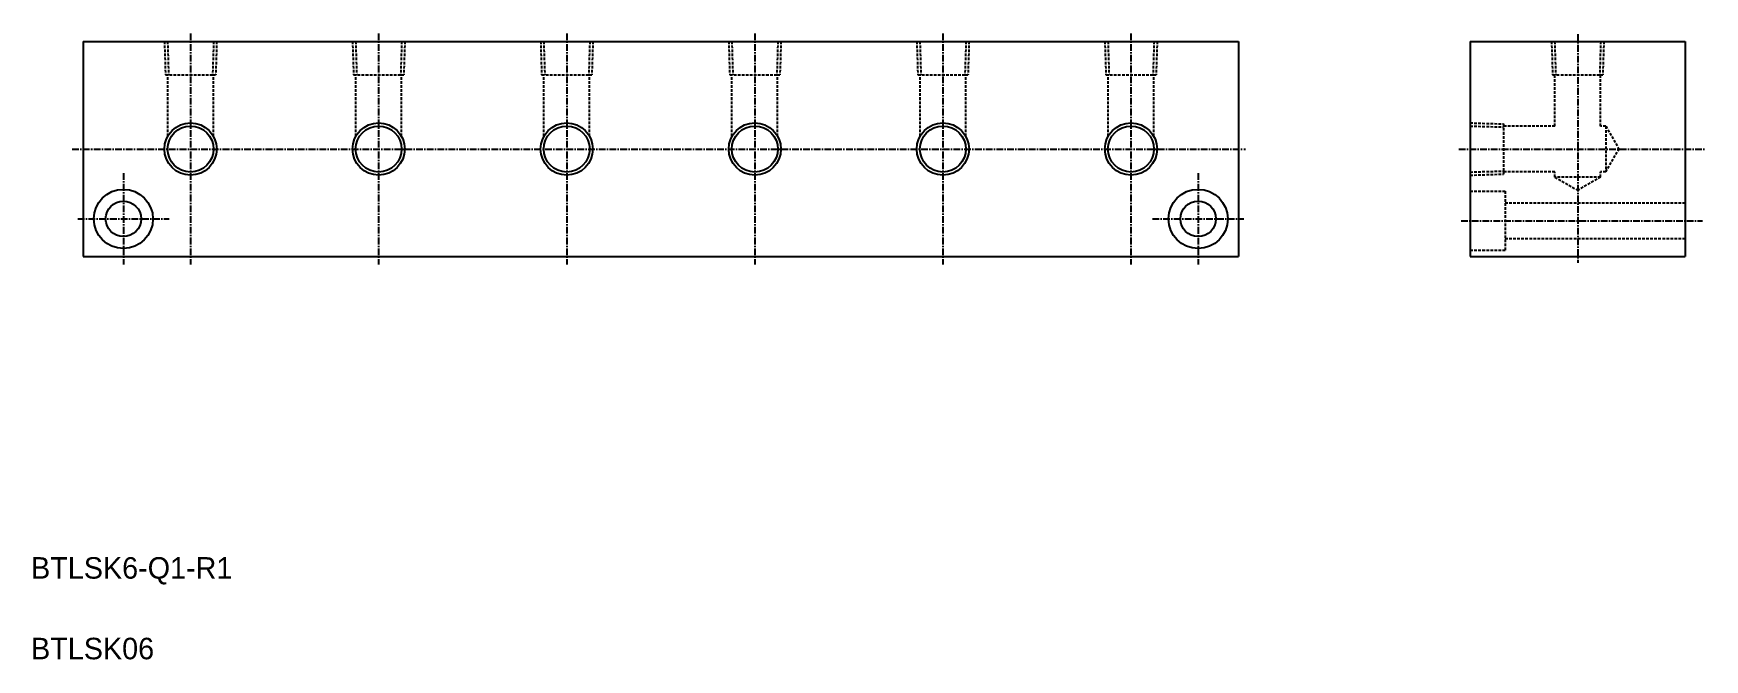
# Model space of a CAD drawing. Extents: x 131 to 442, y 95 to 212.
import ezdxf

# ---------------------------------------------------------------- set-up
doc = ezdxf.new("R2010")
doc.units = 0
doc.linetypes.add('CENTER', pattern=[2, 1.25, -0.25, 0.25, -0.25])
doc.linetypes.add('DASHED', pattern=[0.75, 0.5, -0.25])
doc.layers.get('0').update_dxf_attribs({"linetype": 'CONTINUOUS'})
doc.layers.add('CENTER', color=1, linetype='CENTER')

msp = doc.modelspace()

# ---------------------------------------------------------------- linework, layer by layer
at = {"color": 7, "linetype": 'CONTINUOUS'}
for p, q in [((139.95, 210.13), (354.95, 210.13)), ((139.95, 210.13), (139.95, 170.13)), ((354.95, 210.13), (354.95, 170.13)), ((398.08, 210.13), (438.08, 210.13)), ((398.08, 210.13), (398.08, 170.13)), ((438.08, 210.13), (438.08, 170.13)), ((139.95, 170.13), (354.95, 170.13)), ((398.08, 170.13), (438.08, 170.13))]:
    msp.add_line(p, q, dxfattribs=at)
at = {"color": 3, "linetype": 'DASHED'}
for p, q in [((155.09, 210.13), (155.28, 203.93)), ((155.67, 210.13), (155.86, 203.93)), ((164.24, 210.13), (164.04, 203.93)), ((164.82, 210.13), (164.62, 203.93)), ((190.09, 210.13), (190.28, 203.93)), ((190.67, 210.13), (190.86, 203.93)), ((199.24, 210.13), (199.04, 203.93)), ((199.82, 210.13), (199.62, 203.93)), ((225.09, 210.13), (225.28, 203.93)), ((225.67, 210.13), (225.86, 203.93)), ((234.24, 210.13), (234.04, 203.93)), ((234.82, 210.13), (234.62, 203.93)), ((260.09, 210.13), (260.28, 203.93)), ((260.67, 210.13), (260.86, 203.93)), ((269.24, 210.13), (269.04, 203.93)), ((269.82, 210.13), (269.62, 203.93)), ((295.09, 210.13), (295.28, 203.93)), ((295.67, 210.13), (295.86, 203.93)), ((304.24, 210.13), (304.04, 203.93)), ((304.82, 210.13), (304.62, 203.93)), ((330.09, 210.13), (330.28, 203.93)), ((330.67, 210.13), (330.86, 203.93)), ((339.24, 210.13), (339.04, 203.93)), ((339.82, 210.13), (339.62, 203.93)), ((413.21, 210.13), (413.41, 203.93)), ((413.79, 210.13), (413.99, 203.93)), ((422.36, 210.13), (422.17, 203.93)), ((422.94, 210.13), (422.75, 203.93)), ((155.28, 203.93), (164.62, 203.93)), ((155.7, 192.5), (155.7, 203.93)), ((164.2, 192.5), (164.2, 203.93)), ((190.28, 203.93), (199.62, 203.93)), ((190.7, 192.5), (190.7, 203.93)), ((199.2, 192.5), (199.2, 203.93)), ((225.28, 203.93), (234.62, 203.93)), ((225.7, 192.5), (225.7, 203.93)), ((234.2, 192.5), (234.2, 203.93)), ((260.28, 203.93), (269.62, 203.93)), ((260.7, 192.5), (260.7, 203.93)), ((269.2, 192.5), (269.2, 203.93)), ((295.28, 203.93), (304.62, 203.93)), ((295.7, 192.5), (295.7, 203.93)), ((304.2, 192.5), (304.2, 203.93)), ((330.28, 203.93), (339.62, 203.93)), ((330.7, 192.5), (330.7, 203.93)), ((339.2, 192.5), (339.2, 203.93)), ((413.41, 203.93), (422.75, 203.93)), ((413.83, 194.38), (413.83, 203.93)), ((422.33, 194.38), (422.33, 203.93)), ((398.08, 194.99), (404.28, 194.8)), ((398.08, 194.41), (404.28, 194.22)), ((404.28, 194.8), (404.28, 185.46)), ((413.83, 194.38), (404.28, 194.38)), ((423.33, 194.38), (422.33, 194.38)), ((423.33, 194.38), (423.33, 185.88)), ((423.33, 194.38), (425.78, 190.13)), ((423.33, 185.88), (425.78, 190.13)), ((398.08, 185.85), (404.28, 186.04)), ((398.08, 185.27), (404.28, 185.46)), ((413.83, 185.88), (404.28, 185.88)), ((413.83, 184.88), (413.83, 185.88)), ((422.33, 184.88), (413.83, 184.88)), ((413.83, 184.88), (418.08, 182.43)), ((422.33, 184.88), (418.08, 182.43)), ((422.33, 184.88), (422.33, 185.88)), ((423.33, 185.88), (422.33, 185.88)), ((398.08, 182.3), (404.58, 182.3)), ((404.58, 182.3), (404.58, 171.3)), ((404.58, 180.1), (438.08, 180.1)), ((398.08, 171.3), (404.58, 171.3)), ((404.58, 173.5), (438.08, 173.5))]:
    msp.add_line(p, q, dxfattribs=at)
at = {"color": 3, "linetype": 'CONTINUOUS'}
for centre in [(159.95, 190.13), (194.95, 190.13), (229.95, 190.13), (264.95, 190.13), (299.95, 190.13), (334.95, 190.13)]:
    msp.add_circle(centre, 4.86, dxfattribs=at)
at = {"color": 7, "linetype": 'CONTINUOUS'}
for centre, radius in [((159.95, 190.13), 4.28), ((194.95, 190.13), 4.28), ((229.95, 190.13), 4.28), ((264.95, 190.13), 4.28), ((299.95, 190.13), 4.28), ((334.95, 190.13), 4.28), ((147.45, 177.13), 5.5), ((147.45, 177.13), 3.3), ((347.45, 177.13), 5.5), ((347.45, 177.13), 3.3)]:
    msp.add_circle(centre, radius, dxfattribs=at)
at = {"layer": 'CENTER', "color": 1, "linetype": 'CENTER'}
for p, q in [((159.95, 211.64), (159.95, 168.63)), ((194.95, 211.64), (194.95, 168.63)), ((229.95, 211.64), (229.95, 168.63)), ((264.95, 211.64), (264.95, 168.63)), ((299.95, 211.64), (299.95, 168.63)), ((334.95, 211.64), (334.95, 168.63)), ((418.08, 211.49), (418.08, 168.97)), ((137.92, 190.13), (356.23, 190.13)), ((395.93, 190.13), (441.69, 190.13)), ((147.45, 185.63), (147.45, 168.63)), ((347.45, 185.63), (347.45, 168.63)), ((138.95, 177.13), (155.95, 177.13)), ((338.95, 177.13), (355.95, 177.13)), ((396.38, 176.8), (441.29, 176.8))]:
    msp.add_line(p, q, dxfattribs=at)

# ---------------------------------------------------------------- texts
at = {"color": 7, "linetype": 'CONTINUOUS'}
for s, p in [('BTLSK6-Q1-R1', (130.27, 110.2)), ('BTLSK06', (130.27, 95.2))]:
    msp.add_text(s, height=4, dxfattribs=at).set_placement(p)

doc.saveas('drawing.dxf')
